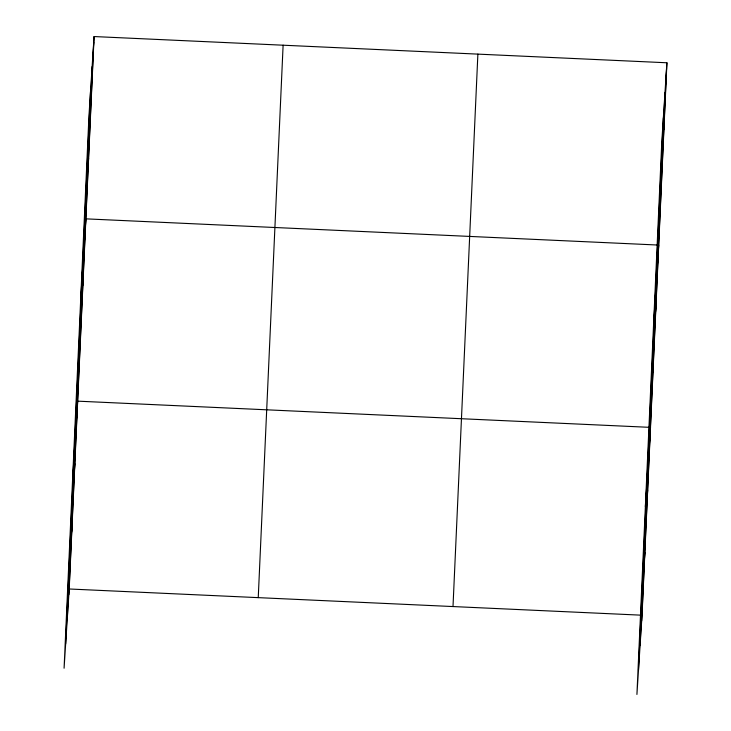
<?xml version="1.0" encoding="UTF-8"?>
<svg xmlns="http://www.w3.org/2000/svg" width="731" height="731" viewBox="0 0 731 731"><rect width="100%" height="100%" fill="white"/><g stroke="black" fill="none" stroke-linecap="round" stroke-linejoin="round"><path stroke-width="1.1" d="M65.644 643.974L90.525 91.539M67.261 618.993L92.143 66.558M68.833 594.742L93.714 42.307M94.08 36.55L88.963 115.79L64.081 668.225L69.207 588.985L94.08 36.55L666.919 62.775L642.037 615.21L636.92 694.45L661.793 142.015L666.919 62.775M258.244 597.638L283.116 45.203M453.001 606.556L477.882 54.121M638.483 670.199L663.364 117.764M640.1 645.217L664.982 92.782M641.672 620.966L666.544 68.531M90.973 103.071L91.348 97.314M88.241 163.845L88.606 158.088M80.748 298.093L85.874 218.852L657.58 245.022M82.767 285.373L83.133 279.626M80.026 346.147L80.401 340.39M72.543 480.404L77.66 401.155L649.375 427.324M74.471 469.521L74.845 463.765M71.656 532.131L72.022 526.375M663.812 129.296L664.187 123.539M661.071 190.06L661.445 184.313M653.587 324.317L658.713 245.077M655.597 311.598L655.972 305.841M652.865 372.362L653.24 366.615M645.372 506.62L650.499 427.379M647.31 495.746L647.675 489.989M644.486 558.356L644.861 552.599M69.207 588.985L642.037 615.21"/></g></svg>
